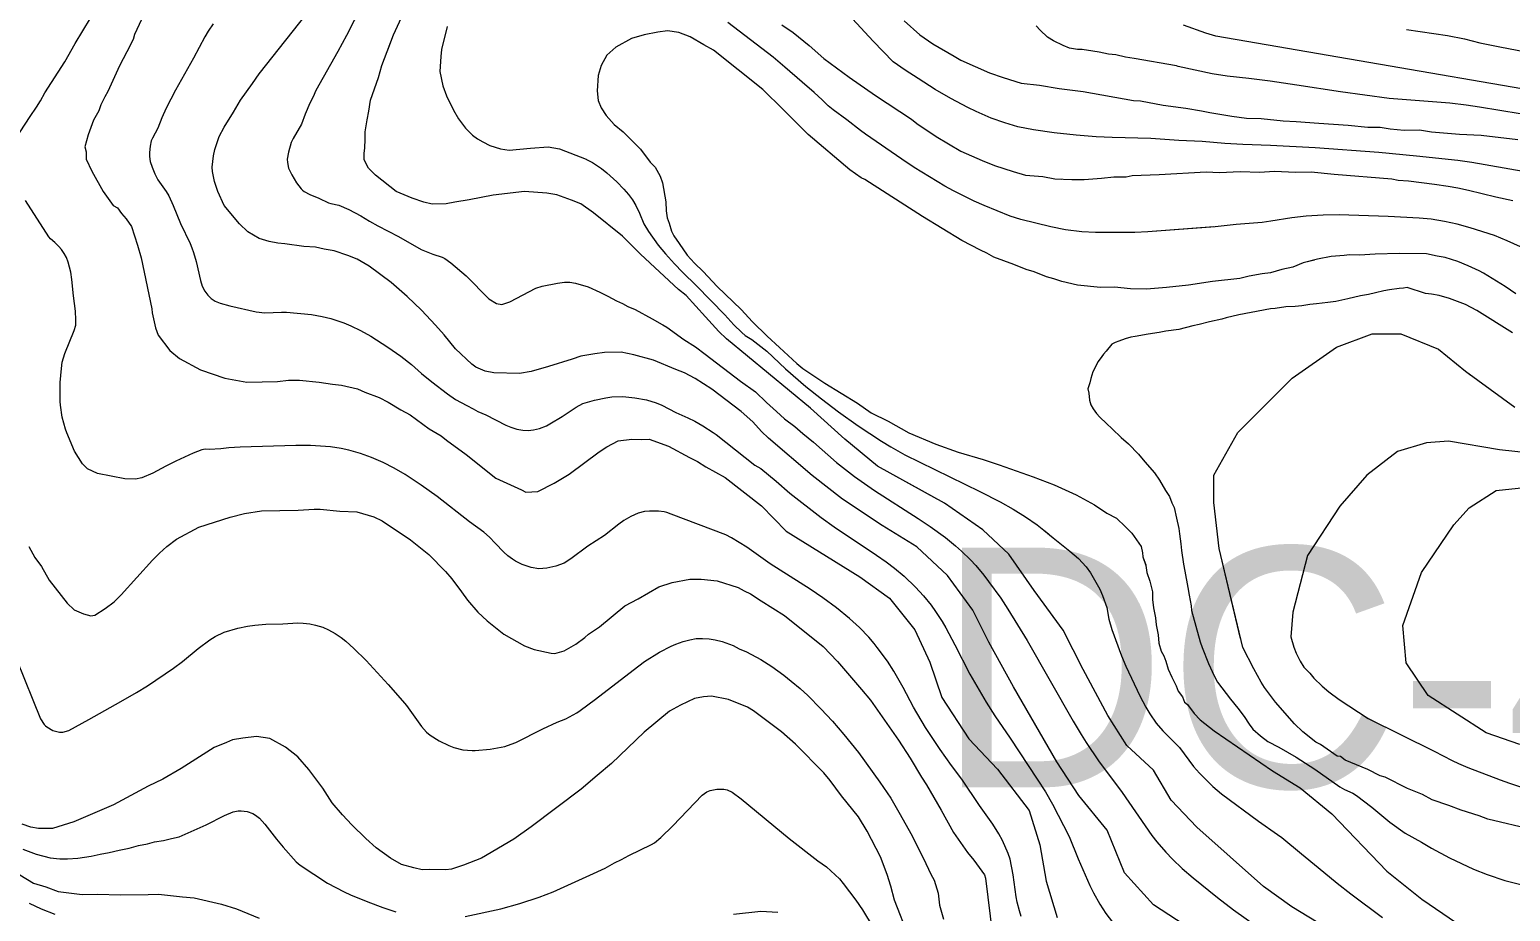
# Model space of a CAD drawing. Header units: metres. Extents: x 548946 to 557077, y 1838800 to 1845419.
# Drawn here: x 550135.4 to 550567.8, y 1843614.1 to 1843871.6 of the extents above; entities that cross this region are included whole.
import ezdxf
from ezdxf.enums import TextEntityAlignment as Align

# ---------------------------------------------------------------- set-up
doc = ezdxf.new("R2010")
doc.units = ezdxf.units.M
doc.header["$LTSCALE"] = 28
doc.layers.add('1', color=7, linetype='Continuous', lineweight=13)
doc.layers.add('2', color=7, linetype='Continuous', lineweight=13)
doc.layers.add('61', color=7, linetype='Continuous')

msp = doc.modelspace()

# ---------------------------------------------------------------- linework, layer by layer
at = {"layer": '1'}
msp.add_line((550489.03, 1843693.84), (550482.73, 1843720.05), dxfattribs=at)
for points in [[(550239.93, 1843865.42), (550241.72, 1843870.04), (550243.98, 1843875.16), (550245.22, 1843878.55), (550248.05, 1843885.76), (550251.77, 1843895.91), (550253.45, 1843900.77), (550255.08, 1843906.02), (550260.34, 1843920.4), (550263, 1843927.39), (550264.64, 1843930.82), (550267.69, 1843937.86), (550277.67, 1843953.59), (550282.59, 1843960.23), (550285.83, 1843963.84)], [(550236.79, 1843887.29), (550227.94, 1843869.86), (550225.48, 1843865.24), (550219.01, 1843853.78), (550218.2, 1843851.97), (550217.21, 1843850.07), (550215.88, 1843846.91), (550214.8, 1843843.95), (550212.42, 1843839.83), (550211.84, 1843838.6), (550210.99, 1843835.77), (550210.68, 1843833.74), (550210.69, 1843832.75), (550211.06, 1843831.18), (550212.01, 1843829.18), (550213.38, 1843826.82), (550214.72, 1843825.09), (550215.13, 1843824.71), (550215.57, 1843824.36), (550217.28, 1843823.43), (550219.92, 1843822.37), (550222.73, 1843821.02), (550223.39, 1843820.79), (550225.69, 1843820.35), (550228.69, 1843819.06), (550232.19, 1843817.21), (550234.69, 1843815.65), (550237.1, 1843814.28), (550243.1, 1843811.23), (550249.73, 1843807.41), (550253.19, 1843806), (550255.9, 1843805.17), (550256.72, 1843804.79), (550258.43, 1843803.48), (550262.9, 1843799.67), (550269.5, 1843792.94), (550271.72, 1843791.6), (550273.32, 1843791.35), (550275.66, 1843792.09), (550283.28, 1843796.09), (550285.1, 1843796.65), (550289.57, 1843797.6), (550291.57, 1843797.84), (550293.19, 1843797.84), (550294.8, 1843797.59), (550298.48, 1843796.47), (550301.94, 1843794.96), (550304.31, 1843793.81), (550306.85, 1843792.38), (550308.55, 1843791.6), (550310.12, 1843790.74), (550312.27, 1843789.84), (550317.24, 1843787.15), (550321.53, 1843784.72), (550326.47, 1843781.16), (550329.84, 1843779), (550332.73, 1843776.85), (550343, 1843768.94), (550347.36, 1843765.8), (550350.56, 1843762.75), (550353.56, 1843760.1), (550355.85, 1843757.94), (550358.86, 1843755.69), (550361.19, 1843753.69), (550364.35, 1843751.16), (550371.08, 1843745.24), (550376.31, 1843741.14), (550379.17, 1843739.06)], [(550202.46, 1843858.7), (550218.08, 1843878.31)], [(550131.22, 1843839.51), (550135.62, 1843846.22), (550137.49, 1843848.91), (550138.63, 1843850.8), (550139.84, 1843853.11), (550145.75, 1843862.17), (550148.76, 1843867.54), (550153.26, 1843874.91)], [(550188.99, 1843873.32), (550187.55, 1843871.11), (550186.62, 1843869.51), (550183.32, 1843863.28), (550178.04, 1843853.89), (550175.34, 1843848.68), (550174.06, 1843845.84), (550172.83, 1843842.8), (550171.28, 1843839.9), (550170.96, 1843839.15)], [(550518.9, 1843606.41), (550504.02, 1843615.45), (550495.76, 1843621.42), (550476.22, 1843638.69), (550468.75, 1843646.58), (550463.63, 1843655.4), (550455.85, 1843662.6), (550450.22, 1843671.37), (550443.1, 1843684.74), (550437.26, 1843696.2), (550428.8, 1843707.86), (550421.38, 1843718.47), (550413.75, 1843725.56), (550402.53, 1843733.37), (550383.03, 1843744.16), (550373.48, 1843752.04), (550363.41, 1843761.03), (550338.95, 1843781.32), (550336.68, 1843783.49), (550332.76, 1843787.71), (550327.18, 1843793.97), (550324.95, 1843795.75), (550313.85, 1843806.05), (550308.59, 1843811.33), (550300.12, 1843818.07), (550296.38, 1843820.69), (550293.62, 1843821.8), (550289.39, 1843823.34), (550286.49, 1843823.83), (550279.95, 1843824.3), (550270.75, 1843823.26), (550263.81, 1843821.86), (550259.63, 1843821.19), (550257.05, 1843820.69), (550253, 1843820.64), (550250.51, 1843821.17), (550247.12, 1843822.4), (550242.45, 1843824.31), (550236.43, 1843829.1), (550234.38, 1843831.1), (550233.08, 1843833.59), (550233.08, 1843835.41), (550233.3, 1843837.06), (550233.43, 1843839.5), (550233.38, 1843841.73), (550233.99, 1843845.24), (550234.52, 1843847.74), (550234.96, 1843851.03), (550237.26, 1843857.58), (550238.27, 1843861.14), (550241.72, 1843870.04), (550243.98, 1843875.16)], [(550355.12, 1843872.96), (550358.42, 1843870.7), (550363.1, 1843866.97), (550367.38, 1843863.2), (550374.69, 1843857.75), (550382.4, 1843852.33), (550392.91, 1843845.42), (550394.47, 1843844.17), (550400.18, 1843840.36), (550407.35, 1843836.11), (550413.54, 1843833.36), (550417.15, 1843831.95), (550422.62, 1843830.13), (550426.19, 1843829.12), (550431.3, 1843828.68), (550434.82, 1843828.07), (550439.71, 1843827.81), (550443.36, 1843827.82), (550448.39, 1843828.19), (550451.99, 1843828.6), (550455.64, 1843828.6), (550457.42, 1843829.01), (550465.29, 1843829.29), (550478.99, 1843830.04), (550482.87, 1843829.87), (550488.92, 1843830.15), (550494.61, 1843829.98), (550498.84, 1843830.26), (550505.16, 1843829.96), (550509.6, 1843830.06), (550516.37, 1843829.41), (550533.15, 1843828.06)], [(550355.12, 1843872.96), (550358.42, 1843870.7), (550363.1, 1843866.97), (550367.38, 1843863.2), (550374.69, 1843857.75), (550382.4, 1843852.33), (550392.91, 1843845.42), (550394.47, 1843844.17), (550400.18, 1843840.36), (550407.35, 1843836.11), (550413.54, 1843833.36), (550417.15, 1843831.95), (550422.62, 1843830.13), (550426.19, 1843829.12), (550431.3, 1843828.68), (550434.82, 1843828.07), (550436.63, 1843827.97)], [(550571.5, 1843830.19), (550556.51, 1843832.81), (550552.51, 1843833.33), (550540.43, 1843834.68), (550529.43, 1843835.67), (550510.81, 1843837.11), (550497.77, 1843837.75), (550489.65, 1843838.01), (550484.4, 1843838.32), (550477.78, 1843838.89), (550471.01, 1843839.21), (550462.82, 1843839.76), (550451.53, 1843840.09), (550446.88, 1843840.31), (550441.05, 1843840.74), (550434.55, 1843841.44), (550428.54, 1843842.31), (550424.03, 1843843.23), (550420.15, 1843844.36), (550416.18, 1843845.77), (550411.78, 1843847.64), (550409.37, 1843848.81), (550404.42, 1843851.45), (550399.84, 1843854.14), (550394.84, 1843857.29), (550391.09, 1843859.75), (550387.6, 1843862.19), (550381.7, 1843868.22), (550375.71, 1843874.76)], [(550390.81, 1843874.18), (550395.4, 1843870.03), (550399.14, 1843867.41), (550405.42, 1843863.86), (550407.38, 1843862.67), (550415.71, 1843858.95), (550419.72, 1843857.58), (550424.97, 1843855.94), (550430.31, 1843855.33), (550436.1, 1843854.37), (550443.08, 1843853.54), (550457.77, 1843850.94), (550459.82, 1843850.77), (550466.45, 1843849.49), (550473.04, 1843848.62), (550477.58, 1843847.92), (550480.07, 1843847.39), (550486.48, 1843846.29), (550490.79, 1843845.77), (550495.07, 1843845.64), (550501.43, 1843844.94), (550505.3, 1843844.78), (550511.84, 1843844.3), (550520.43, 1843843.65), (550526.17, 1843843.09), (550529.82, 1843843.09), (550532.71, 1843842.61), (550536.81, 1843842.26), (550541.26, 1843842.36), (550544.77, 1843841.75), (550552.96, 1843841.05), (550559.28, 1843840.76), (550569.96, 1843839.53)], [(550582.51, 1843845.02), (550558.84, 1843848.99), (550554.93, 1843849.55), (550550.12, 1843850.08), (550532.39, 1843851.51), (550518.25, 1843853.47), (550505.41, 1843855.41), (550497.64, 1843856.5), (550491.43, 1843857.34), (550485.11, 1843857.97), (550480.74, 1843858.65), (550470.83, 1843860.84), (550470.36, 1843860.97), (550457.96, 1843863.11), (550455.44, 1843863.51), (550452.59, 1843864.18), (550450.49, 1843864.44), (550447.75, 1843865.02), (550445.84, 1843865.3), (550442.82, 1843865.74), (550441.43, 1843865.78), (550439.11, 1843866.21), (550437.24, 1843866.99), (550434.41, 1843868.35), (550432.61, 1843869.43), (550430.5, 1843871.47), (550429.37, 1843872.73)], [(550335.08, 1843865.62), (550332.27, 1843867.13), (550328.35, 1843869.52), (550324.96, 1843870.76), (550321.67, 1843871.2), (550318.87, 1843870.88), (550314.91, 1843870.03), (550311.18, 1843868.99), (550306.6, 1843866.45), (550304.02, 1843864.13), (550302.34, 1843861.1), (550301.46, 1843858.16), (550301.16, 1843853.67), (550301.47, 1843850.87), (550302.32, 1843848.73), (550303.8, 1843846.47), (550306.12, 1843843.89), (550308.79, 1843841.76), (550313.83, 1843836.66), (550316.68, 1843832.92), (550318.07, 1843831.46), (550319.58, 1843828.79), (550320.21, 1843826.84), (550321.25, 1843821.28), (550321.34, 1843818.65), (550321.57, 1843816.65), (550322.15, 1843815.1), (550322.82, 1843812.74), (550323.58, 1843811.41), (550325.06, 1843809.14), (550327.47, 1843805.76), (550329.56, 1843803.37), (550332.06, 1843801.01), (550336.21, 1843796.62), (550343.25, 1843789.92), (550346.51, 1843786.23), (550350.83, 1843782.06), (550354.44, 1843778.82), (550359.44, 1843774.11), (550361.22, 1843772.69), (550367.59, 1843768.35), (550377.17, 1843762.54), (550381.14, 1843759.74), (550386.08, 1843757.26), (550392.14, 1843753.9), (550400.02, 1843750.53), (550406.57, 1843748.23), (550413.91, 1843746.03), (550418.54, 1843744.52), (550428.47, 1843740.99), (550434.62, 1843738.64), (550441.03, 1843735.72), (550446.42, 1843732.88), (550449.94, 1843730.44), (550452.75, 1843728.94), (550455.47, 1843726.41), (550457.29, 1843724.59), (550459.97, 1843720.63), (550460.38, 1843718.85), (550460.51, 1843717.65), (550461.35, 1843715.28)], [(550335.08, 1843865.62), (550332.27, 1843867.13), (550328.35, 1843869.52), (550324.96, 1843870.76), (550321.67, 1843871.2), (550318.87, 1843870.88), (550314.91, 1843870.03), (550311.18, 1843868.99), (550306.6, 1843866.45), (550304.02, 1843864.13), (550302.34, 1843861.1), (550301.46, 1843858.16), (550301.16, 1843853.67), (550301.47, 1843850.87), (550302.32, 1843848.73), (550303.8, 1843846.47), (550306.12, 1843843.89), (550308.79, 1843841.76), (550313.83, 1843836.66), (550316.68, 1843832.92), (550318.07, 1843831.46), (550319.58, 1843828.79), (550320.21, 1843826.84), (550321.25, 1843821.28), (550321.34, 1843818.65), (550321.57, 1843816.65), (550322.15, 1843815.1), (550322.82, 1843812.74), (550323.58, 1843811.41), (550325.06, 1843809.14), (550327.47, 1843805.76), (550329.56, 1843803.37), (550332.06, 1843801.01), (550336.21, 1843796.62), (550343.25, 1843789.92), (550346.51, 1843786.23), (550350.83, 1843782.06), (550354.44, 1843778.82), (550359.44, 1843774.11), (550361.22, 1843772.69), (550367.59, 1843768.35), (550377.17, 1843762.54), (550381.14, 1843759.74), (550386.08, 1843757.26), (550392.14, 1843753.9), (550400.02, 1843750.53), (550406.57, 1843748.23), (550413.91, 1843746.03), (550418.54, 1843744.52), (550428.47, 1843740.99), (550434.62, 1843738.64), (550441.03, 1843735.72), (550446.42, 1843732.88), (550449.94, 1843730.44), (550452.75, 1843728.94), (550455.47, 1843726.41), (550457.29, 1843724.59), (550459.97, 1843720.63), (550460.38, 1843718.85), (550460.51, 1843717.65), (550461.41, 1843715.12), (550461.63, 1843713.12), (550462.53, 1843710.58), (550463.29, 1843707.43), (550463.34, 1843705.2), (550463.61, 1843702.8), (550464.16, 1843699.82), (550464.38, 1843697.82), (550464.92, 1843694.84), (550465.19, 1843692.44), (550465.87, 1843690.08), (550466.63, 1843688.75), (550467.21, 1843687.19), (550467.88, 1843684.84), (550468.95, 1843682.52), (550470.25, 1843680.04), (550470.83, 1843678.48), (550472.04, 1843676.79), (550472.62, 1843675.24), (550473.51, 1843674.53), (550475.43, 1843671.9), (550477.26, 1843670.08), (550481.27, 1843666.89), (550498.39, 1843655.22), (550506.42, 1843650.24), (550515.68, 1843642.58), (550531.77, 1843625.92), (550542, 1843617.73), (550552.07, 1843610.81)], [(550537.46, 1843871.62), (550549.41, 1843869.84), (550554.39, 1843868.87), (550558.91, 1843867.76), (550564.72, 1843866.54), (550577.88, 1843864)], [(550569.39, 1843794.46), (550566.32, 1843796.55), (550559.99, 1843800.49), (550558.7, 1843801.16), (550555.49, 1843802.62), (550552.51, 1843803.9), (550548.72, 1843805.1), (550546.45, 1843805.45), (550543.34, 1843806.11), (550535.42, 1843806.22), (550528.34, 1843806.03), (550523.72, 1843805.71), (550520.87, 1843805.79), (550519.27, 1843805.61), (550515.44, 1843805.38), (550511.49, 1843804.52), (550507.35, 1843803.45), (550504.24, 1843802.28), (550501.08, 1843801.52), (550497.75, 1843800.53), (550495.34, 1843800.26), (550491.56, 1843799.63), (550488.81, 1843798.91), (550480.8, 1843798.01), (550473.82, 1843797.01), (550467.41, 1843796.29), (550461.59, 1843795.83), (550456.91, 1843795.91), (550452.2, 1843796.38), (550448.15, 1843796.33), (550441.38, 1843796.98), (550436.8, 1843798.09), (550434.48, 1843798.84), (550432.39, 1843799.41), (550428.78, 1843800.83), (550426.47, 1843801.58), (550422.86, 1843802.99), (550416.94, 1843805.16), (550414.98, 1843806.36), (550413.06, 1843807.15), (550407.67, 1843809.99), (550396.14, 1843816.99), (550379.29, 1843827.86), (550378.23, 1843828.34), (550374.93, 1843830.61), (550362.8, 1843840.99), (550355.49, 1843848.27), (550349.56, 1843854.09), (550335.08, 1843865.62)], [(550510.57, 1843804.28), (550507.35, 1843803.45), (550504.24, 1843802.28), (550501.08, 1843801.52), (550497.75, 1843800.53), (550495.34, 1843800.26), (550491.56, 1843799.63), (550488.81, 1843798.91), (550480.8, 1843798.01), (550473.82, 1843797.01), (550467.41, 1843796.29), (550461.59, 1843795.83), (550456.91, 1843795.91), (550452.2, 1843796.38), (550448.15, 1843796.33), (550441.38, 1843796.98), (550436.8, 1843798.09), (550434.48, 1843798.84), (550432.39, 1843799.41), (550428.78, 1843800.83), (550426.47, 1843801.58), (550422.86, 1843802.99), (550416.94, 1843805.16), (550414.98, 1843806.36), (550413.06, 1843807.15), (550407.67, 1843809.99), (550396.14, 1843816.99), (550379.29, 1843827.86), (550378.23, 1843828.34), (550374.93, 1843830.61), (550362.8, 1843840.99), (550355.49, 1843848.27), (550349.56, 1843854.09), (550335.08, 1843865.62)], [(550477.01, 1843607.27), (550463.58, 1843616.1), (550455.16, 1843625.42), (550450.1, 1843637.89), (550441.83, 1843648.01), (550435.41, 1843657.84), (550422.69, 1843679.73), (550415.5, 1843692.71), (550410.82, 1843702.11), (550403.46, 1843712.21), (550394.51, 1843720.56), (550384.39, 1843726.82), (550372.8, 1843734.45), (550363.9, 1843741.38), (550351.16, 1843752.29), (550349.11, 1843754.29), (550346.57, 1843757.04), (550343.18, 1843760.11), (550334.63, 1843766.62), (550329.73, 1843769.73), (550326.7, 1843771.41), (550324.16, 1843772.34), (550317.57, 1843775.04), (550311.91, 1843776.63), (550308.18, 1843777.42), (550303.33, 1843777.28), (550300.52, 1843776.96), (550296.34, 1843776.29), (550293.81, 1843775.39), (550286.96, 1843773.2), (550281.85, 1843771.81), (550278.47, 1843771.22), (550270.95, 1843771.38), (550268.46, 1843771.91), (550265.7, 1843773.02), (550264.58, 1843773.9), (550259.81, 1843778.43), (550256.51, 1843782.52), (550253.97, 1843785.27), (550249.82, 1843789.66), (550245.72, 1843793.66), (550240.99, 1843797.79), (550234.58, 1843802.53), (550231.1, 1843804.57), (550228.34, 1843805.68), (550224.33, 1843807.05), (550221.44, 1843807.53), (550218.95, 1843808.06), (550215.48, 1843808.28), (550209.91, 1843809.06), (550207.87, 1843809.24), (550205.37, 1843809.77), (550202.43, 1843810.65), (550199.18, 1843812.51), (550196.69, 1843814.86), (550192.22, 1843820.24), (550190.35, 1843824.28), (550189.41, 1843827.22), (550188.87, 1843830.2), (550188.73, 1843831.4), (550189.17, 1843834.69), (550189.56, 1843836.56), (550190.76, 1843840.34), (550192.26, 1843843.15), (550195.01, 1843847.52), (550197.05, 1843850.99), (550200.56, 1843855.85), (550202.46, 1843858.7)], [(550170.96, 1843839.15), (550170.6, 1843837.54), (550170.44, 1843835.7), (550170.46, 1843834.59), (550170.68, 1843833.1), (550171.19, 1843831.41), (550171.96, 1843829.5), (550172.92, 1843827.73), (550175.34, 1843824.34), (550176.1, 1843823.07), (550177.37, 1843820.26), (550179.51, 1843814.96), (550182.28, 1843809.17), (550182.84, 1843807.83), (550183.3, 1843806.53), (550184.06, 1843803.88), (550185.34, 1843798.32), (550185.85, 1843796.65), (550186.61, 1843795.26), (550187.52, 1843794.08), (550188.48, 1843793.07), (550189.62, 1843792.26), (550191.05, 1843791.69), (550193.85, 1843790.97), (550201.61, 1843789.2), (550204.11, 1843788.91), (550208.94, 1843789.09), (550210.42, 1843789.06), (550217.73, 1843788.41), (550220.81, 1843787.87), (550223.36, 1843787.21), (550227.19, 1843785.94), (550229.24, 1843785.12), (550232.06, 1843783.77), (550235.05, 1843782.08), (550240.03, 1843778.87), (550243.86, 1843776.25), (550246.95, 1843773.81), (550249.87, 1843771.19), (550252.85, 1843768.77), (550257.47, 1843765.21), (550259.82, 1843763.62), (550263.06, 1843761.81), (550264.93, 1843760.91), (550266.34, 1843760.12), (550268.63, 1843759.15), (550274.47, 1843756.14), (550275.94, 1843755.47), (550277.69, 1843754.97), (550279.47, 1843754.66), (550281.04, 1843754.56), (550282.6, 1843754.7), (550284.33, 1843755.14), (550286.32, 1843755.91), (550287.35, 1843756.47), (550290.97, 1843758.68), (550295.03, 1843761.34), (550297.01, 1843762.41), (550300.39, 1843763.43), (550303.64, 1843764.09), (550305.48, 1843764.34), (550308.64, 1843764.43), (550312.16, 1843764.06), (550315.58, 1843763.45), (550318.39, 1843762.63), (550320.04, 1843761.92), (550324.08, 1843759.84), (550327.59, 1843758.28), (550329.66, 1843757.23), (550332.03, 1843755.93), (550335.05, 1843753.99), (550335.87, 1843753.37), (550347.24, 1843744.38), (550348.9, 1843743.42), (550353.44, 1843739.75), (550357.45, 1843736.22), (550366.52, 1843729.16), (550370.4, 1843726.43), (550382.76, 1843718.15), (550385.55, 1843716.19), (550388.02, 1843714.31), (550390.77, 1843712.01), (550394.11, 1843708.84), (550396.46, 1843706.24), (550398.64, 1843703.51), (550399.97, 1843701.69), (550401.88, 1843698.8), (550402.97, 1843696.92), (550405.62, 1843691.94), (550409.94, 1843683.37), (550414.75, 1843675.18), (550417.26, 1843671.23), (550421.76, 1843664.68), (550429.63, 1843652.77), (550432.02, 1843649.02), (550434.14, 1843645.45), (550438.99, 1843636.02), (550441.61, 1843629.44), (550445.04, 1843621.72), (550446.05, 1843619.58), (550447.9, 1843616.24)], [(550400.46, 1843734.52), (550383.03, 1843744.16), (550373.48, 1843752.04), (550363.41, 1843761.03), (550338.95, 1843781.32), (550336.68, 1843783.49), (550332.76, 1843787.71), (550327.18, 1843793.97), (550324.95, 1843795.75), (550313.85, 1843806.05), (550308.59, 1843811.33), (550300.12, 1843818.07), (550296.38, 1843820.69), (550293.62, 1843821.8), (550289.39, 1843823.34), (550286.49, 1843823.83), (550279.95, 1843824.3), (550274.14, 1843823.64)], [(550533.15, 1843828.06), (550535.01, 1843827.67), (550538.09, 1843827.41), (550545.7, 1843826.45), (550549.61, 1843825.88), (550552.5, 1843825.39), (550555.62, 1843824.73), (550563.54, 1843822.79), (550568.53, 1843821.73)], [(550166.4, 1843740.38), (550163.22, 1843740.45), (550155.21, 1843741.95), (550152.31, 1843743.35), (550150.86, 1843744.78), (550148.57, 1843748.55), (550146.33, 1843753.9), (550145.96, 1843754.95), (550144.98, 1843758.42), (550144.45, 1843761.92), (550144.37, 1843762.99), (550144.31, 1843764.11), (550144.36, 1843768.53), (550144.7, 1843772.69), (550144.98, 1843774.53), (550145.67, 1843777.01), (550148.45, 1843783.73), (550148.9, 1843785.32), (550148.94, 1843786.82), (550148.84, 1843789.4), (550148.23, 1843793.85), (550147.78, 1843798.64), (550147.46, 1843800.73), (550146.72, 1843803.7), (550146.2, 1843805.08), (550145.57, 1843806.27), (550144.77, 1843807.37), (550143.96, 1843808.3), (550142.77, 1843809.46), (550141.58, 1843810.47), (550141.07, 1843811.09), (550134.27, 1843821.67)], [(550568.45, 1843783.08), (550557.99, 1843789.62), (550554.73, 1843791.3), (550550.04, 1843793.11), (550546.98, 1843793.98), (550544.8, 1843794.38), (550543.01, 1843794.54), (550537.68, 1843796.3), (550536.61, 1843796.08), (550535.31, 1843796.03), (550532.47, 1843795.6), (550530.81, 1843795.31), (550528.38, 1843794.74), (550526.34, 1843794.21), (550524.09, 1843793.85), (550520.39, 1843793.03), (550516.89, 1843792.23), (550514.53, 1843791.95), (550511.18, 1843791.57), (550509.21, 1843791.35), (550506.95, 1843790.99), (550504.98, 1843790.76), (550502.2, 1843790.64), (550499.16, 1843790.2), (550497.78, 1843790.04), (550492.11, 1843788.99), (550488.5, 1843788.28), (550484.8, 1843787.46), (550483.56, 1843787.01), (550479.95, 1843786.3), (550476.95, 1843785.46), (550475.09, 1843785.15), (550471.02, 1843784.08), (550467.19, 1843783.54), (550465.24, 1843783.12), (550462, 1843782.65), (550458.28, 1843782.03), (550457.01, 1843781.78), (550455.37, 1843781.29), (550453.45, 1843780.67), (550452.4, 1843780.25), (550451.46, 1843779.75), (550449.8, 1843777.66), (550448.99, 1843776.87), (550448.06, 1843775.47), (550447.36, 1843774.59), (550446.47, 1843772.79), (550445.9, 1843771.63), (550445.32, 1843769.76), (550444.97, 1843768.43), (550444.47, 1843766.67), (550444.72, 1843765.41), (550444.94, 1843763.44)], [(550535.3, 1843796.03), (550532.47, 1843795.6), (550530.81, 1843795.31), (550528.38, 1843794.74), (550526.34, 1843794.21), (550524.09, 1843793.85), (550520.39, 1843793.03), (550516.89, 1843792.23), (550514.53, 1843791.95), (550511.18, 1843791.57), (550509.21, 1843791.35), (550506.95, 1843790.99), (550504.98, 1843790.76), (550502.2, 1843790.64), (550499.16, 1843790.2), (550497.78, 1843790.04), (550492.11, 1843788.99), (550488.5, 1843788.28), (550484.8, 1843787.46), (550483.56, 1843787.01), (550479.95, 1843786.3), (550476.95, 1843785.46), (550475.09, 1843785.15), (550471.02, 1843784.08), (550467.19, 1843783.54), (550465.24, 1843783.12), (550462, 1843782.65), (550458.28, 1843782.03), (550457.01, 1843781.78), (550455.37, 1843781.29), (550453.45, 1843780.67), (550452.4, 1843780.25), (550451.46, 1843779.75), (550449.8, 1843777.66), (550448.99, 1843776.87), (550448.06, 1843775.47), (550447.36, 1843774.59), (550446.47, 1843772.79), (550445.9, 1843771.63), (550445.32, 1843769.76), (550444.97, 1843768.43), (550444.47, 1843766.67), (550444.72, 1843765.41), (550444.94, 1843763.44)], [(550320.33, 1843785.4), (550321.53, 1843784.72), (550326.47, 1843781.16), (550329.84, 1843779), (550332.73, 1843776.85), (550343, 1843768.94), (550347.36, 1843765.8), (550350.56, 1843762.75), (550353.56, 1843760.1), (550355.85, 1843757.94), (550358.86, 1843755.69), (550359.96, 1843754.75)], [(550482.73, 1843720.05), (550481.24, 1843733.5), (550481.24, 1843741.47), (550488.19, 1843753.92), (550504.08, 1843769.86), (550516.99, 1843778.83), (550527.42, 1843782.81), (550535.86, 1843782.81), (550546.79, 1843778.33), (550554.73, 1843771.85), (550569.13, 1843761.39)], [(550482.73, 1843720.05), (550481.24, 1843733.5), (550481.24, 1843741.47), (550488.19, 1843753.92), (550504.08, 1843769.86), (550516.99, 1843778.83), (550527.42, 1843782.81), (550535.86, 1843782.81), (550546.79, 1843778.33), (550554.73, 1843771.85), (550556.29, 1843770.72)], [(550444.94, 1843763.44), (550445.3, 1843762.08), (550445.94, 1843760.85), (550446.99, 1843759.48), (550447.92, 1843758.39), (550449.92, 1843756.62), (550451.5, 1843755), (550454.18, 1843752.52), (550456.29, 1843750.66), (550459.23, 1843747.61), (550461.08, 1843745.42), (550463.85, 1843742.15), (550465.39, 1843740.03), (550467.13, 1843737.04), (550468.23, 1843735.27), (550468.93, 1843733.45), (550469.59, 1843732.03), (550470.35, 1843728.92), (550470.99, 1843725.9), (550471.17, 1843724.33), (550471.6, 1843721.48), (550471.82, 1843719.51), (550472.39, 1843715.48), (550472.72, 1843713.43), (550473.14, 1843711.35)], [(550444.94, 1843763.44), (550445.3, 1843762.08), (550445.94, 1843760.85), (550446.99, 1843759.48), (550447.92, 1843758.39), (550449.92, 1843756.62), (550451.5, 1843755), (550454.18, 1843752.52), (550456.29, 1843750.66), (550459.23, 1843747.61), (550461.08, 1843745.42), (550463.85, 1843742.15), (550465.39, 1843740.03), (550467.13, 1843737.04), (550468.23, 1843735.27), (550468.93, 1843733.45), (550469.59, 1843732.03), (550470.35, 1843728.92), (550470.99, 1843725.9), (550471.17, 1843724.33), (550471.6, 1843721.48), (550471.82, 1843719.51), (550472.39, 1843715.48), (550472.72, 1843713.43), (550473.66, 1843708.74), (550474.01, 1843706.49), (550474.57, 1843703.36), (550474.73, 1843701.98), (550477.27, 1843692.83), (550477.8, 1843691.2), (550479.63, 1843686.52), (550481.29, 1843682.89), (550482.28, 1843681.08), (550486.13, 1843676.07), (550488.26, 1843673.51), (550490.03, 1843671.05), (550491.52, 1843668.81), (550492.64, 1843667.37), (550494.87, 1843665.35), (550497.01, 1843663.7), (550500.2, 1843662.06), (550505.28, 1843659.19), (550510.67, 1843655.65), (550517.98, 1843650.52), (550519.34, 1843649.74), (550521.8, 1843648.63), (550522.86, 1843648), (550527.34, 1843644.55), (550532.6, 1843640.17), (550537.09, 1843637), (550541.83, 1843634.35), (550544.77, 1843632.6), (550550.07, 1843629.76), (550557.06, 1843626.51), (550560.99, 1843624.95), (550566.19, 1843623.14), (550572.41, 1843621.59)], [(550582.54, 1843746.95), (550564.66, 1843748.94), (550549.77, 1843751.43), (550543.31, 1843750.93), (550534.87, 1843748.44), (550525.93, 1843741.47), (550517.98, 1843732.5), (550508.55, 1843718.05), (550504.31, 1843701.54), (550503.75, 1843694.33), (550504.59, 1843691.33), (550505.29, 1843689.51), (550506.46, 1843687.15), (550507.45, 1843685.47), (550509.25, 1843683.68), (550510.42, 1843682.22), (550512.88, 1843679.9), (550514.77, 1843678.22), (550517.82, 1843675.98), (550526.3, 1843670.45), (550545.59, 1843660.9), (550550.79, 1843658.22), (550552.64, 1843657.33), (550555.41, 1843656.16), (550557.45, 1843655.37)], [(550582.54, 1843746.95), (550564.66, 1843748.94), (550549.77, 1843751.43), (550543.31, 1843750.93), (550534.87, 1843748.44), (550525.93, 1843741.47), (550517.98, 1843732.5), (550508.55, 1843718.05), (550504.31, 1843701.54), (550503.75, 1843694.33), (550504.59, 1843691.33), (550505.29, 1843689.51), (550506.46, 1843687.15), (550507.45, 1843685.47), (550509.25, 1843683.68), (550510.42, 1843682.22), (550512.88, 1843679.9), (550514.77, 1843678.22), (550517.82, 1843675.98), (550526.3, 1843670.45), (550545.59, 1843660.9), (550550.79, 1843658.22), (550552.64, 1843657.33), (550555.41, 1843656.16), (550564.83, 1843652.53), (550567.58, 1843651.55), (550574.39, 1843649.31)], [(550424.96, 1843612.65), (550424.45, 1843614.28), (550423.81, 1843616.8), (550423.49, 1843618.41), (550422.61, 1843624.79), (550421.78, 1843629.36), (550421.21, 1843631.07), (550419.55, 1843634.87), (550418.48, 1843636.8), (550416.73, 1843639.62), (550412.83, 1843645.06), (550407.63, 1843652.73), (550404.66, 1843656.69), (550401.35, 1843661.38), (550397.05, 1843667.87), (550393.53, 1843673.76), (550390.5, 1843679.49), (550387.77, 1843684.27), (550385.9, 1843687.19), (550382.96, 1843691.2), (550382.06, 1843692.35), (550380.44, 1843694.2), (550377.72, 1843697.01), (550374.85, 1843699.68), (550371.08, 1843702.81), (550367.03, 1843705.7), (550363.31, 1843708.21), (550351.66, 1843715.63), (550344.84, 1843720.48), (550340.38, 1843723.18), (550338.7, 1843724.07), (550322.75, 1843730.13), (550321.54, 1843730.61), (550320.73, 1843730.81), (550319.05, 1843731.02), (550316.43, 1843731.04), (550314.96, 1843730.88), (550313.09, 1843730.37), (550310.98, 1843729.4), (550308.97, 1843728.25), (550307.45, 1843727.15), (550303.31, 1843723.88), (550298.41, 1843720.78), (550293.49, 1843717.03), (550291.53, 1843715.84), (550289.05, 1843714.9), (550286.44, 1843714.31), (550284.14, 1843714.15), (550281.84, 1843714.5), (550279.25, 1843715.43), (550277.31, 1843716.4), (550276.4, 1843716.96), (550275.07, 1843717.99), (550273.95, 1843719.04), (550271.33, 1843721.6), (550269.67, 1843723.43), (550268.04, 1843724.84), (550263.83, 1843727.84), (550254.4, 1843735.23), (550249.75, 1843738.58), (550245.1, 1843741.67), (550241.91, 1843743.55), (550238.67, 1843745.23), (550235.29, 1843746.67), (550232.05, 1843747.8), (550228.63, 1843748.79), (550226.37, 1843749.29), (550223.27, 1843749.76), (550217.42, 1843750.14), (550213.15, 1843750.18), (550196.95, 1843749.69), (550193.61, 1843749.47), (550191.26, 1843749.17), (550187.85, 1843749.02), (550186.73, 1843749.07), (550185.77, 1843748.94), (550183.23, 1843747.96), (550178.13, 1843745.61), (550175.2, 1843744.15), (550171.44, 1843742.1), (550168.19, 1843740.74), (550166.4, 1843740.38)], [(550379.17, 1843739.06), (550382.11, 1843737.06), (550394.84, 1843728.87), (550398.43, 1843726.47), (550402.83, 1843723.34), (550405.8, 1843720.9), (550407.55, 1843719.32), (550410.16, 1843716.78), (550411.75, 1843715.08), (550414.06, 1843712.33), (550415.47, 1843710.49), (550419.04, 1843705.56), (550421.1, 1843702.38), (550426.71, 1843693.26), (550440.17, 1843669.66), (550442.45, 1843665.8), (550443.93, 1843663.47), (550447.55, 1843658.09), (550454.41, 1843648.86), (550463.1, 1843636.26), (550464.59, 1843634.42), (550467.21, 1843631.47), (550469.14, 1843629.41), (550471.95, 1843626.69), (550475.17, 1843623.96), (550482.31, 1843618.22), (550486.94, 1843614.63), (550497.38, 1843607.18)], [(550135.18, 1843720.72), (550136.97, 1843717.47), (550138.89, 1843714.85), (550141.17, 1843710.85), (550146.39, 1843704.15), (550148.44, 1843702.15), (550151.2, 1843701.04), (550153.29, 1843700.47), (550154.49, 1843700.6), (550157.51, 1843702.57), (550160.14, 1843704.49), (550162.13, 1843706.54), (550171.32, 1843716.7), (550173.32, 1843718.75), (550175.54, 1843720.63), (550178.34, 1843722.77), (550184.82, 1843726.34), (550194.03, 1843729.21), (550198.16, 1843730.29), (550203.14, 1843731.06), (550213.87, 1843731.26)], [(550213.87, 1843731.26), (550218.49, 1843731.58), (550220.32, 1843731.58), (550226.06, 1843731.02), (550230.95, 1843730.76), (550235.98, 1843729.3), (550238.34, 1843728.15), (550246.68, 1843722.61), (550252.02, 1843718.35), (550256.84, 1843713.42), (550258.71, 1843711.2), (550261.57, 1843707.47), (550263.27, 1843705.03), (550266.3, 1843701.52), (550269.02, 1843698.99), (550273.92, 1843695.08), (550279.98, 1843691.72), (550282.74, 1843690.61), (550287.73, 1843689.55), (550288.75, 1843689.47), (550291.51, 1843690.18), (550294.93, 1843692.19), (550297.55, 1843694.11), (550298.66, 1843695.05), (550301.86, 1843697.24), (550309.27, 1843703.35), (550313.09, 1843705.4), (550319.18, 1843708.93), (550323.09, 1843710.19), (550328.25, 1843711.18), (550331.5, 1843711.14), (550336.22, 1843710.66), (550342.32, 1843708.72), (550344.06, 1843707.7), (550345.97, 1843706.9), (550349.05, 1843704.82), (550355.82, 1843700.52), (550367.18, 1843691.46), (550371.33, 1843687.07), (550378.33, 1843678.94), (550380.92, 1843675.79), (550389.13, 1843664.15), (550392.57, 1843658.86), (550395.83, 1843653.35), (550397.3, 1843651.09), (550401.59, 1843643.67), (550405.16, 1843637.18), (550409.27, 1843631.36), (550411.14, 1843629.14), (550414.27, 1843624.83), (550414.58, 1843623.85), (550416.58, 1843607.2)], [(550574.36, 1843637.91), (550561.23, 1843641.08), (550558.69, 1843642.01), (550553.44, 1843643.65), (550549.83, 1843645.06), (550544.98, 1843646.74), (550542.17, 1843648.25), (550537.72, 1843649.97), (550531.26, 1843653.3), (550529.79, 1843653.74), (550526.14, 1843655.56), (550521.24, 1843657.64), (550519.55, 1843658.25), (550518.21, 1843659.32), (550517.19, 1843659.41), (550512.33, 1843662.91), (550511.04, 1843663.57), (550507.25, 1843666.59), (550504.76, 1843668.94), (550499.18, 1843675.21), (550496.06, 1843679.51), (550495.07, 1843681.02), (550492.87, 1843684.91), (550489.68, 1843691.16), (550482.73, 1843720.05)], [(550131.71, 1843687.5), (550138.65, 1843670.37), (550139.68, 1843668.73), (550140.05, 1843668.35), (550140.46, 1843668), (550142.24, 1843666.99), (550144.18, 1843666.5), (550145.18, 1843666.5), (550146.84, 1843667), (550152.71, 1843670.19), (550162.11, 1843675.46), (550166.61, 1843678.03), (550169.88, 1843680), (550177.47, 1843685.12), (550180.07, 1843687.09), (550184.65, 1843690.89), (550188.01, 1843693.4), (550189.63, 1843694.36), (550192.25, 1843695.63), (550196.21, 1843696.84), (550199.03, 1843697.41), (550201.21, 1843697.74), (550204.4, 1843697.99), (550209.38, 1843698.06), (550213.72, 1843698.35), (550215.3, 1843698.31), (550217.29, 1843698.05), (550218.92, 1843697.72), (550221.05, 1843697.08), (550222.72, 1843696.33), (550224.64, 1843695.28), (550226.45, 1843694.12), (550227.81, 1843693.05), (550230.13, 1843690.91), (550233.72, 1843687.36), (550240.12, 1843680.36), (550244.35, 1843675.63), (550245.53, 1843674.21), (550249.84, 1843668.09), (550251.3, 1843666.48), (550252.42, 1843665.59), (550254.99, 1843663.95), (550257.84, 1843662.55), (550259.34, 1843661.98), (550261.92, 1843661.32), (550264.66, 1843661.1), (550265.51, 1843661.1), (550269.91, 1843661.48), (550274.18, 1843662.32), (550274.97, 1843662.54), (550277.4, 1843663.48), (550285.32, 1843667.48), (550289.45, 1843669.37), (550291.96, 1843670.37), (550295.18, 1843672.09), (550296.18, 1843672.75), (550300.65, 1843676.1), (550311.62, 1843684.56), (550315.01, 1843687.08), (550319.31, 1843689.82), (550322.79, 1843691.57), (550324.12, 1843692.16), (550326.24, 1843692.93)], [(550326.24, 1843692.93), (550328.2, 1843693.46), (550330.06, 1843693.77), (550331.89, 1843693.85), (550333.85, 1843693.75), (550335.57, 1843693.47), (550337.7, 1843692.93), (550340.88, 1843691.73), (550342.65, 1843690.82), (550344.72, 1843689.88), (550348.97, 1843687.67), (550352.13, 1843685.68), (550355.62, 1843683.13), (550357.81, 1843681.39), (550360.39, 1843679.22), (550362.63, 1843677.17), (550366.49, 1843673.3), (550369.85, 1843669.64), (550373.22, 1843665.81), (550377.48, 1843660.52), (550383.69, 1843651.9), (550386.87, 1843647.15), (550389.67, 1843642.44), (550392.75, 1843636.85), (550396.44, 1843629.58), (550398.58, 1843624.97), (550399.58, 1843623.25), (550400.69, 1843619.5), (550401.16, 1843615.95), (550402.26, 1843611.88)], [(550334.56, 1843677.02), (550332.16, 1843676.75), (550329.58, 1843676.25), (550325.53, 1843674.38), (550322.29, 1843672.59), (550314.87, 1843666.48), (550305.37, 1843657.29), (550301.11, 1843653.77), (550296.49, 1843649.8), (550281.92, 1843638.82), (550276.86, 1843635.21), (550267.35, 1843629.67), (550262.1, 1843627.65), (550258.59, 1843626.45), (550256.99, 1843626.26), (550252.32, 1843626.34), (550250.09, 1843626.29), (550247.6, 1843626.82), (550244.04, 1843627.84), (550240.79, 1843629.7), (550236.6, 1843632.67), (550233.65, 1843635.38), (550229.55, 1843639.37), (550226.79, 1843642.3), (550223.75, 1843645.81), (550221.03, 1843650.16), (550216.97, 1843655.58), (550213.71, 1843659.27), (550210.15, 1843662.11), (550205.6, 1843664.64), (550201.69, 1843665.2), (550197.68, 1843664.75), (550194.71, 1843664.21), (550192.97, 1843663.41), (550189.28, 1843661.97), (550179.64, 1843655.81), (550174.31, 1843652.78), (550170.09, 1843650.68), (550159.95, 1843645.27), (550148.35, 1843640.31), (550142.08, 1843638.38), (550138.04, 1843638.32), (550135.77, 1843638.68), (550133.23, 1843639.6)], [(550392.2, 1843606.72), (550387.95, 1843617.39), (550386.87, 1843621.52), (550385.88, 1843624.86), (550383.87, 1843630.1), (550379.98, 1843637.57), (550377.48, 1843641.75), (550372.53, 1843647.87), (550369.18, 1843652.36), (550367.31, 1843654.58), (550359.06, 1843662.97), (550355, 1843666.57), (550346.8, 1843672.73), (550345.06, 1843673.75), (550339.54, 1843675.96), (550334.56, 1843677.02)], [(550126.8, 1843628.33), (550136.6, 1843622.35), (550140.16, 1843621.33), (550143.77, 1843619.92), (550150.76, 1843619.09), (550155.21, 1843619.19), (550161.93, 1843618.93), (550170.02, 1843619.04), (550173.05, 1843619.18), (550180.04, 1843618.35), (550183.51, 1843618.14), (550191.43, 1843616.2), (550195.84, 1843614.87), (550197.53, 1843614.25), (550202.43, 1843612.17)], [(550135.34, 1843616.53), (550138.84, 1843614.93), (550142.83, 1843613.29)], [(550340.97, 1843613.28), (550348.98, 1843614.19), (550353.87, 1843613.93)], [(550447.9, 1843616.24), (550449.66, 1843613.54), (550451.62, 1843610.96), (550456.06, 1843605.88), (550459.01, 1843602.87), (550463.05, 1843599.21), (550469.35, 1843593.79), (550474.5, 1843589.64), (550478.28, 1843586.76), (550487.67, 1843579.84), (550510.43, 1843564.29), (550526.13, 1843553.21), (550539.66, 1843542.99), (550548.31, 1843536.09), (550558.15, 1843528.52), (550561.07, 1843526.3), (550565.54, 1843523.1), (550576.03, 1843516.02)]]:
    msp.add_lwpolyline(points, dxfattribs=at)
at = {"layer": '2'}
for points in [[(550170.16, 1843878.96), (550166.09, 1843870.19), (550165.65, 1843868.72), (550163.83, 1843865.07), (550161.66, 1843860.97), (550158.25, 1843853.49), (550157.41, 1843851.97), (550156.26, 1843849.61), (550155.64, 1843847.92), (550154.13, 1843845.11), (550152.58, 1843840.88), (550151.57, 1843837.32), (550151.93, 1843835.94), (550151.97, 1843833.72), (550153.58, 1843830.25), (550156.89, 1843824.34), (550159.79, 1843820.21), (550161.08, 1843819.54), (550162.29, 1843817.86), (550163.67, 1843816.39), (550165.14, 1843814.13), (550166.98, 1843808.66), (550168.01, 1843804.92), (550171.11, 1843790.07), (550171.25, 1843788.87), (550172.15, 1843784.51), (550173, 1843782.38), (550176.35, 1843777.89), (550179.24, 1843775.58), (550185.3, 1843772.21), (550192.47, 1843769.78), (550198.88, 1843768.69), (550207.78, 1843768.88), (550210.98, 1843769.25), (550214.23, 1843769.21), (550219.97, 1843768.64), (550223.88, 1843768.07), (550226.55, 1843767.77), (550231.14, 1843766.67), (550233.28, 1843765.69), (550237.51, 1843764.14), (550240.09, 1843762.81), (550243.79, 1843760.6), (550246.6, 1843759.09), (550252.12, 1843755.06), (550255.6, 1843753.02), (550257.16, 1843751.77), (550262.9, 1843747.56), (550271.6, 1843740.64), (550279.08, 1843737.23), (550280.37, 1843736.56), (550283.79, 1843736.75), (550288.59, 1843739.12), (550292.95, 1843741.84), (550301.74, 1843748.31), (550304.01, 1843749.79), (550307.25, 1843751.57), (550311.26, 1843752.03), (550314.1, 1843751.94), (550316.33, 1843751.99), (550322.03, 1843750), (550328.09, 1843746.64), (550330.45, 1843745.48), (550332.85, 1843743.93), (550338.55, 1843740.81), (550349.18, 1843732.54), (550356.33, 1843725.13), (550377.83, 1843711.86), (550386.53, 1843705.56), (550393.9, 1843696.36), (550398.32, 1843686.93), (550401.82, 1843676.6), (550409.68, 1843664.49), (550418.05, 1843655.67), (550427.34, 1843643.61), (550430.4, 1843633.61), (550432.25, 1843622.95), (550435.52, 1843612.34)], [(550257.34, 1843872.52), (550255.73, 1843865.81), (550255.47, 1843863.7), (550255.18, 1843859.32), (550256.14, 1843855.17), (550257.17, 1843852.22), (550259.22, 1843848.1), (550260.7, 1843845.5), (550262.68, 1843842.85), (550264.79, 1843840.82), (550266.21, 1843839.69), (550267.8, 1843838.78), (550269.79, 1843837.72), (550272.97, 1843836.8), (550275.49, 1843836.39), (550281.65, 1843836.99), (550286.87, 1843837.38), (550290.19, 1843836.83), (550297.91, 1843833.79), (550298.09, 1843833.67), (550299.78, 1843832.76), (550302.44, 1843831.01), (550303.95, 1843829.81), (550306.89, 1843827.14), (550308.97, 1843825.05), (550310.28, 1843823.49), (550311.45, 1843821.86), (550312.4, 1843820.26), (550313.54, 1843817.97), (550314.82, 1843814.91), (550316.13, 1843812.67), (550319, 1843808.68), (550321.07, 1843806.16), (550323.7, 1843803.25), (550326.09, 1843800.74), (550330.2, 1843796.74)], [(550257.34, 1843872.52), (550255.73, 1843865.81), (550255.47, 1843863.7), (550255.18, 1843859.32), (550256.14, 1843855.17), (550257.17, 1843852.22), (550259.22, 1843848.1), (550260.7, 1843845.5), (550262.68, 1843842.85), (550264.79, 1843840.82), (550266.21, 1843839.69), (550267.8, 1843838.78), (550269.79, 1843837.72), (550272.97, 1843836.8), (550275.49, 1843836.39), (550281.65, 1843836.99), (550286.87, 1843837.38), (550290.19, 1843836.83), (550297.91, 1843833.79), (550298.09, 1843833.67), (550299.78, 1843832.76), (550302.44, 1843831.01), (550303.95, 1843829.81), (550306.89, 1843827.14), (550308.97, 1843825.05), (550310.28, 1843823.49), (550311.45, 1843821.86), (550312.4, 1843820.26), (550313.54, 1843817.97), (550314.82, 1843814.91), (550316.13, 1843812.67), (550319, 1843808.68), (550321.07, 1843806.16), (550323.7, 1843803.25), (550326.09, 1843800.74), (550330.2, 1843796.74)], [(550575.57, 1843806.02), (550566.88, 1843809.96), (550563.21, 1843811.45), (550556.04, 1843813.75), (550552.25, 1843814.81), (550548.54, 1843815.6), (550544.66, 1843816.2), (550541.14, 1843816.55), (550532.08, 1843817.06), (550517.86, 1843817.48), (550513.19, 1843817.46), (550508.22, 1843817.15), (550503.98, 1843816.65), (550497.85, 1843815.65), (550495.3, 1843815.32), (550487.77, 1843814.68), (550481.57, 1843814.04), (550461.97, 1843812.52), (550458.14, 1843812.36), (550446.63, 1843812.32), (550442.63, 1843812.54), (550437.86, 1843813.17), (550433.62, 1843814), (550424.83, 1843816.18), (550421.76, 1843817.14), (550414.13, 1843820.25), (550411.23, 1843821.55), (550408.52, 1843822.89), (550405.23, 1843824.55), (550402.7, 1843825.93), (550393.69, 1843831.37), (550390.08, 1843833.74), (550379.54, 1843841.03), (550378, 1843842.15), (550374.01, 1843845.29), (550370.05, 1843848.16), (550368.65, 1843849.35), (550366.89, 1843851.1), (550364.49, 1843853.26), (550360.97, 1843856.21), (550355.98, 1843860.65), (550352.5, 1843863.51), (550339.33, 1843873.66)], [(550481.26, 1843814.02), (550461.97, 1843812.52), (550458.14, 1843812.36), (550446.63, 1843812.32), (550442.63, 1843812.54), (550437.86, 1843813.17), (550433.62, 1843814), (550424.83, 1843816.18), (550421.76, 1843817.14), (550414.13, 1843820.25), (550411.23, 1843821.55), (550408.52, 1843822.89), (550405.23, 1843824.55), (550402.7, 1843825.93), (550393.69, 1843831.37), (550390.08, 1843833.74), (550379.54, 1843841.03), (550378, 1843842.15), (550374.01, 1843845.29), (550370.05, 1843848.16), (550368.65, 1843849.35), (550366.89, 1843851.1), (550364.49, 1843853.26), (550360.97, 1843856.21), (550355.98, 1843860.65), (550352.5, 1843863.51), (550339.33, 1843873.66)], [(550756.08, 1843874.63), (550738.27, 1843869), (550707.34, 1843853.99), (550688.59, 1843842.74), (550666.09, 1843839.93), (550622.03, 1843845.55), (550481.8, 1843869.68), (550478.86, 1843870.57), (550472.32, 1843872.87)], [(550330.2, 1843796.74), (550338.44, 1843788.27), (550341.03, 1843785.38), (550343.39, 1843783.15), (550344.38, 1843782.32), (550346.34, 1843781.11), (550350.71, 1843777.72), (550356.18, 1843772.58), (550362.13, 1843767.43), (550366.69, 1843763.81), (550371.65, 1843760.01), (550377.41, 1843755.88), (550384.17, 1843751.39), (550386.88, 1843749.76), (550391.04, 1843747.42), (550412.89, 1843736.75), (550418.79, 1843733.69), (550422.62, 1843731.59), (550426.21, 1843729.37), (550429.67, 1843726.97), (550431.62, 1843725.47), (550432.92, 1843724.36)], [(550330.2, 1843796.74), (550338.44, 1843788.27), (550341.03, 1843785.38), (550343.39, 1843783.15), (550344.38, 1843782.32), (550346.34, 1843781.11), (550350.71, 1843777.72), (550356.18, 1843772.58), (550362.13, 1843767.43), (550366.69, 1843763.81), (550371.65, 1843760.01), (550377.41, 1843755.88), (550384.17, 1843751.39), (550386.88, 1843749.76), (550391.04, 1843747.42), (550412.89, 1843736.75), (550418.79, 1843733.69), (550422.62, 1843731.59), (550426.21, 1843729.37), (550429.67, 1843726.97), (550431.62, 1843725.47), (550434.28, 1843723.21), (550439.22, 1843719.34), (550441.67, 1843717.16), (550443.92, 1843714.77), (550445.16, 1843712.95), (550447.94, 1843708.24), (550448.71, 1843706.4), (550449.93, 1843702.89), (550450.55, 1843699.41), (550451.44, 1843696.43), (550454.25, 1843688.71), (550455.5, 1843685.72), (550459.6, 1843677.05), (550461.4, 1843673.74), (550462.55, 1843671.84), (550464.36, 1843669.09), (550466.36, 1843666.85), (550471.18, 1843662.02), (550475.32, 1843656.47), (550477.02, 1843654.52), (550480.95, 1843650.63), (550483.42, 1843648.46), (550494.24, 1843640.49), (550499.81, 1843636.6), (550501.03, 1843635.67), (550506.77, 1843630.92), (550511.73, 1843626.97), (550517.22, 1843622.38), (550521.24, 1843619.29), (550530.48, 1843612.38)], [(550570.53, 1843662.82), (550560.69, 1843666.25), (550543.81, 1843677.21), (550537.35, 1843686.67), (550536.36, 1843697.63), (550541.82, 1843713.07), (550551.26, 1843727.02), (550555.73, 1843732), (550563.67, 1843736.98), (550582.04, 1843738.98)], [(550570.53, 1843662.82), (550560.69, 1843666.25), (550543.81, 1843677.21), (550537.35, 1843686.67), (550536.36, 1843697.63), (550541.82, 1843713.07), (550551.26, 1843727.02), (550555.73, 1843732), (550563.67, 1843736.98), (550582.04, 1843738.98)], [(550262.64, 1843612.67), (550273.07, 1843614.92), (550278.56, 1843616.47), (550284.2, 1843618.31), (550288.34, 1843619.86), (550299.06, 1843624.71), (550303.5, 1843626.76), (550306.19, 1843628.28), (550308.31, 1843629.33), (550310.38, 1843630.47), (550317.04, 1843633.63), (550317.89, 1843634.16), (550319.76, 1843635.74), (550323.27, 1843639.1), (550331.81, 1843648.04), (550333.22, 1843649.05), (550334.16, 1843649.44), (550336.13, 1843649.82), (550338.12, 1843649.8), (550339.09, 1843649.61), (550340.6, 1843648.95), (550343.24, 1843647.03), (550357.26, 1843635.4), (550365.61, 1843628.93), (550368.13, 1843627.13), (550371.91, 1843623.62), (550373.03, 1843622.32), (550376.66, 1843617.44), (550378.63, 1843614.62), (550381.73, 1843609.45)], [(550133.5, 1843632.33), (550137.35, 1843630.83), (550141.39, 1843629.75), (550144.3, 1843629.47), (550146.48, 1843629.46), (550149.5, 1843629.64), (550153.36, 1843630.23), (550156.03, 1843630.84), (550158.7, 1843631.31), (550161.63, 1843632.05), (550164.54, 1843632.6), (550167.23, 1843633.4), (550169.82, 1843633.91), (550171.94, 1843634.49), (550174.57, 1843634.87), (550176.9, 1843635.45), (550179.06, 1843635.87), (550187, 1843639.39), (550192.37, 1843642.09), (550194.89, 1843643.21), (550196.31, 1843643.52), (550197.19, 1843643.53), (550198.94, 1843643.27), (550200.64, 1843642.7), (550201.43, 1843642.27), (550202.59, 1843641.31), (550204.08, 1843639.59), (550207.51, 1843635.23), (550209.45, 1843632.91), (550213.3, 1843628.57), (550214.39, 1843627.59), (550222.43, 1843622.4), (550227.26, 1843619.82), (550229.15, 1843618.97), (550234.22, 1843616.9), (550238.53, 1843615.25)], [(550238.53, 1843615.25), (550242.37, 1843614.01)]]:
    msp.add_lwpolyline(points, dxfattribs=at)

# ---------------------------------------------------------------- texts
at = {"layer": '61'}
msp.add_text('DC-4', height=70, dxfattribs=at).set_placement((550509.2, 1843650.37), align=Align.CENTER)

doc.saveas('drawing.dxf')
